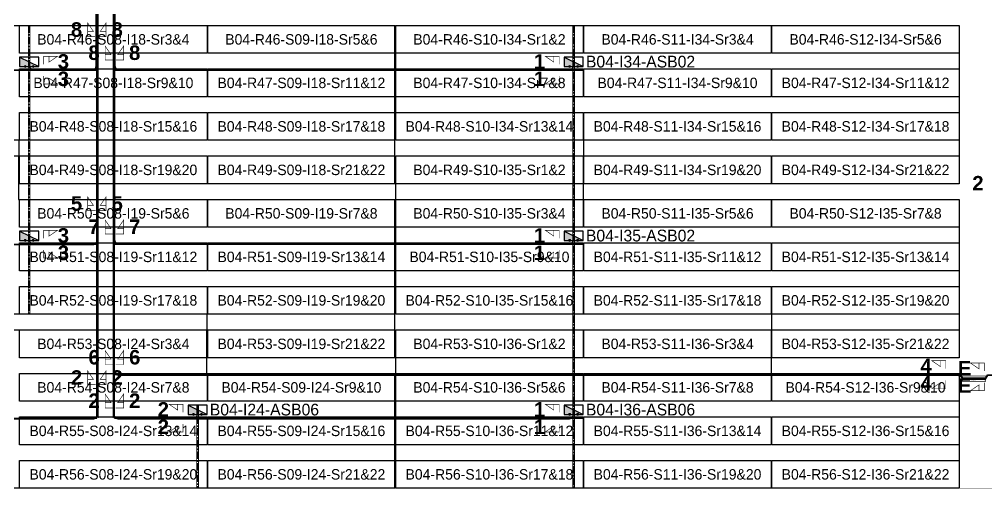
# Model space of a CAD drawing. Header units: metres. Extents: x 531739 to 532412, y 2675629 to 2676062.
# Drawn here: x 531985.8 to 532152.4, y 2675636.7 to 2675717.6 of the extents above; entities that cross this region are included whole.
import ezdxf
from ezdxf.enums import TextEntityAlignment as Align

# ---------------------------------------------------------------- set-up
doc = ezdxf.new("R2010")
doc.units = ezdxf.units.M
doc.linetypes.add('CENTER', pattern=[2, 1.25, -0.25, 0.25, -0.25])
for name, color, linetype in [('300mm Hume Pipe', 74, 'Continuous'), ('DC Trench BL-04', 40, 'Continuous'), ('E-Inverter Grouping', 2, 'Continuous'), ('Excavation', 7, 'Continuous'), ('Inverter Block-04', 7, 'Continuous'), ('LT Cable(AG) INV to LT Panel BL-04', 2, 'Continuous'), ('Messenger Wire Block-04 (Master Path)', 30, 'Continuous'), ('Messenger Wire Block-04 (MW Path)', 191, 'Continuous'), ('Messenger Wire Exc Link', 7, 'Continuous'), ('MMS Table Block-04', 8, 'Continuous'), ('Plan Line - DC BL-04', 40, 'Continuous'), ('Section Marking BL-04', 2, 'Continuous'), ('Trench (AC)-BL04', 14, 'Continuous')]:
    doc.layers.add(name, color=color, linetype=linetype)
doc.layers.add('Boundary-12.5 MW Block', color=6, linetype='Continuous', lineweight=9)
doc.layers.add('PILE', color=1, linetype='Continuous', lineweight=15)
doc.styles.add('BoldTextStyle', font='arialbd.ttf')
doc.styles.get("Standard").update_dxf_attribs({"font": 'Adani Regular.ttf'})

# ---------------------------------------------------------------- blocks, each defined once
blk = doc.blocks.new('MMS Table (32.292 x 4.788)')
at = {"color": 0}
blk.add_lwpolyline([(0, -0.002), (0, 4.786), (32.292, 4.786), (32.292, -0.002)], close=True, dxfattribs=at)
at = {"color": 7}
blk.add_attdef('ID1', text='', height=1.8, dxfattribs=at).set_placement((16.146, 2.392), align=Align.MIDDLE_CENTER)
blk = doc.blocks.new('Inverter Block')
h = blk.add_hatch(color=0)
h.dxf.hatch_style = 1
h.paths.add_polyline_path([(-1.46, 2.27), (-1.46, 0.85), (1.46, 0.85)])
at = {"color": 0}
blk.add_lwpolyline([(1.46, 2.27), (-1.46, 2.27), (-1.46, 0.85), (1.46, 0.85)], close=True, dxfattribs=at)
blk.add_lwpolyline([(-1.46, 2.27), (1.46, 0.85)], dxfattribs=at)
at = {"layer": 'PILE'}
for centre in [(-0.61, 0.85), (0.61, 0.85)]:
    blk.add_circle(centre, 0.156, dxfattribs=at)
at = {"color": 7}
blk.add_attdef('ID', (-1.46, 3.01), '', height=1.8, dxfattribs=at)

msp = doc.modelspace()

# ---------------------------------------------------------------- hatches: boundary and pattern name
at = {"layer": '300mm Hume Pipe'}
h = msp.add_hatch(dxfattribs=at)
h.set_pattern_fill('ANSI37', color=74, angle=90)
h.set_pattern_definition([(135, (3207499.91194, 2144680.4852), (-0.0883883476483, -0.0883883476483), []), (225, (3207499.91194, 2144680.4852), (0.0883883476483, -0.0883883476483), [])])
h.paths.add_polyline_path([(532148.21, 2675655.53), (532148.21, 2675655.83), (532152.16, 2675655.83), (532152.16, 2675655.53)])

# ---------------------------------------------------------------- linework, layer by layer
at = {"layer": '300mm Hume Pipe', "color": 74}
msp.add_lwpolyline([(532148.21, 2675655.53), (532148.21, 2675655.83), (532152.16, 2675655.83), (532152.16, 2675655.53)], close=True, dxfattribs=at)
at = {"layer": 'Boundary-12.5 MW Block', "const_width": 0.05}
msp.add_lwpolyline([(532217.38, 2675636.79), (531759.1, 2675636.79), (531759.1, 2675746.58), (531856.27, 2675746.58), (531856.27, 2675906.79), (531836.18, 2675906.79), (531836.18, 2675921.79), (531803.79, 2675921.79), (531803.79, 2675929.29), (531771.4, 2675929.29), (531771.4, 2675936.79), (531739.01, 2675936.79), (531739.01, 2675964.08), (531933.36, 2675964.08), (531933.36, 2675979.08), (531965.75, 2675979.08), (531965.75, 2675994.08), (531998.14, 2675994.08), (531998.14, 2676061.58), (532127.61, 2676061.58), (532127.61, 2675754.08), (532147.7, 2675754.08), (532147.7, 2675731.58), (532217.38, 2675731.58)], dxfattribs=at)
at = {"layer": 'DC Trench BL-04', "color": 40, "const_width": 0.15}
for points in [[(531987.63, 2675716.58), (531987.33, 2675716.58), (531987.33, 2675666.79), (531987.63, 2675666.79)], [(532081.43, 2675716.58), (532081.13, 2675716.58), (532081.13, 2675636.79), (532081.43, 2675636.79)], [(532016.64, 2675651.12), (532016.34, 2675651.12), (532016.34, 2675636.79), (532016.64, 2675636.79)]]:
    msp.add_lwpolyline(points, close=True, dxfattribs=at)
at = {"layer": 'E-Inverter Grouping'}
for points in [[(531985.74, 2675689.29), (531985.74, 2675696.79), (531953.35, 2675696.79), (531953.35, 2675716.58), (532050.42, 2675716.58), (532050.42, 2675689.29)], [(532083.02, 2675689.29), (532083.02, 2675696.79), (532050.62, 2675696.79), (532050.62, 2675716.58), (532147.7, 2675716.58), (532147.7, 2675689.29)], [(532050.42, 2675659.29), (532018.13, 2675659.29), (532018.13, 2675666.79), (531953.35, 2675666.79), (531953.35, 2675694.08), (531985.64, 2675694.08), (531985.64, 2675686.58), (532050.42, 2675686.58)], [(532147.7, 2675659.29), (532115.41, 2675659.29), (532115.41, 2675666.79), (532050.62, 2675666.79), (532050.62, 2675694.08), (532082.92, 2675694.08), (532082.92, 2675686.58), (532147.7, 2675686.58)], [(532018.03, 2675656.58), (532050.42, 2675656.58), (532050.42, 2675636.79), (531953.35, 2675636.79), (531953.35, 2675664.08), (532018.03, 2675664.08)], [(532115.31, 2675656.58), (532147.7, 2675656.58), (532147.7, 2675636.79), (532050.62, 2675636.79), (532050.62, 2675664.08), (532115.31, 2675664.08)]]:
    msp.add_lwpolyline(points, close=True, dxfattribs=at)
at = {"layer": 'Excavation', "color": 2, "const_width": 0.1}
msp.add_lwpolyline([(532148.33, 2675655.68), (532152.26, 2675655.68)], dxfattribs=at)
at = {"layer": 'LT Cable(AG) INV to LT Panel BL-04'}
for points in [[(532011.98, 2675785.26), (532008.29, 2675785.26, -0.099521), (532007.94, 2675785.33), (532006.08, 2675786.11, 0.042157), (532005.93, 2675786.13), (532000.04, 2675786.13, 0.414214), (531999.14, 2675785.23), (531999.14, 2675763.23, 0.021647), (531999.14, 2675763.15), (531999.18, 2675762.66, -0.021647), (531999.19, 2675762.58), (531999.19, 2675709.73, -0.414214), (531998.29, 2675708.83), (531826.42, 2675708.83, -0.414214), (531825.52, 2675709.73), (531825.52, 2675710.23)], [(532011.98, 2675785.19), (532008.28, 2675785.19, -0.099696), (532007.93, 2675785.26), (532006.07, 2675786.04, 0.042157), (532005.92, 2675786.05), (532000.11, 2675786.05, 0.414214), (531999.21, 2675785.15), (531999.21, 2675763.23, 0.021647), (531999.21, 2675763.16), (531999.26, 2675762.66, -0.021647), (531999.26, 2675762.58), (531999.26, 2675679.65, -0.414214), (531998.36, 2675678.75), (531826.42, 2675678.75, -0.414214), (531825.52, 2675679.65), (531825.52, 2675680.23)], [(532009.91, 2675785.14), (532008.27, 2675785.14, -0.099814), (532007.93, 2675785.21), (532006.07, 2675785.99, 0.042157), (532005.92, 2675786), (532000.16, 2675786, 0.414214), (531999.26, 2675785.1), (531999.26, 2675763.24, 0.021647), (531999.26, 2675763.16), (531999.31, 2675762.66, -0.021647), (531999.31, 2675762.58), (531999.31, 2675649.6, -0.414214), (531998.41, 2675648.7), (531826.42, 2675648.7, -0.414214), (531825.52, 2675649.6), (531825.52, 2675650.23)], [(532013.92, 2675785.29), (532008.29, 2675785.29, -0.099462), (532007.95, 2675785.36), (532006.08, 2675786.14, 0.042157), (532005.93, 2675786.15), (532000.01, 2675786.15, 0.414214), (531999.11, 2675785.25), (531999.11, 2675763.23, 0.021647), (531999.11, 2675763.15), (531999.16, 2675762.65, -0.021647), (531999.16, 2675762.58), (531999.16, 2675709.75, -0.414214), (531998.26, 2675708.85), (531923.59, 2675708.85, -0.414214), (531922.69, 2675709.75), (531922.69, 2675710.23)], [(532011.98, 2675785.21), (532008.28, 2675785.21, -0.099638), (532007.94, 2675785.28), (532006.08, 2675786.06, 0.042157), (532005.93, 2675786.08), (532000.09, 2675786.08, 0.414214), (531999.19, 2675785.18), (531999.19, 2675763.23, 0.021647), (531999.19, 2675763.16), (531999.23, 2675762.66, -0.021647), (531999.24, 2675762.58), (531999.24, 2675679.68, -0.414214), (531998.34, 2675678.78), (531923.59, 2675678.78, -0.414214), (531922.69, 2675679.68), (531922.69, 2675680.23)], [(532009.91, 2675785.16), (532008.28, 2675785.16, -0.099755), (532007.93, 2675785.23), (532006.07, 2675786.01, 0.042157), (532005.92, 2675786.03), (532000.14, 2675786.03, 0.414214), (531999.24, 2675785.13), (531999.24, 2675763.24, 0.021647), (531999.24, 2675763.16), (531999.28, 2675762.66, -0.021647), (531999.29, 2675762.58), (531999.29, 2675649.63, -0.414214), (531998.39, 2675648.73), (531923.59, 2675648.73, -0.414214), (531922.69, 2675649.63), (531922.69, 2675650.23)], [(532013.92, 2675785.31), (532008.3, 2675785.31, -0.099404), (532007.95, 2675785.38), (532006.09, 2675786.16, 0.042157), (532005.93, 2675786.18), (531999.99, 2675786.18, 0.414214), (531999.09, 2675785.28), (531999.09, 2675763.23, 0.021647), (531999.09, 2675763.15), (531999.13, 2675762.65, -0.021647), (531999.14, 2675762.58), (531999.14, 2675709.78, -0.414214), (531998.24, 2675708.88), (531988.38, 2675708.88, -0.414214), (531987.48, 2675709.78), (531987.48, 2675710.23)], [(532011.98, 2675785.24), (532008.29, 2675785.24, -0.099579), (532007.94, 2675785.31), (532006.08, 2675786.09, 0.042157), (532005.93, 2675786.1), (532000.06, 2675786.1, 0.414214), (531999.16, 2675785.2), (531999.16, 2675763.23, 0.021647), (531999.16, 2675763.15), (531999.21, 2675762.66, -0.021647), (531999.21, 2675762.58), (531999.21, 2675679.7, -0.414214), (531998.31, 2675678.8), (531988.38, 2675678.8, -0.414214), (531987.48, 2675679.7), (531987.48, 2675680.23)], [(532009.91, 2675785.11), (532008.25, 2675785.11, 0.078431), (532007.97, 2675785.07), (532006.12, 2675784.47, -0.078431), (532005.84, 2675784.43), (532002.69, 2675784.43, 0.414214), (532001.79, 2675783.53), (532001.79, 2675763.33, 0.093355), (532001.85, 2675763), (532001.95, 2675762.74, -0.093355), (532002.01, 2675762.42), (532002.01, 2675649.63, 0.414214), (532002.91, 2675648.73), (532080.38, 2675648.73, 0.414214), (532081.28, 2675649.63), (532081.28, 2675650.23)], [(532009.91, 2675785.09), (532008.25, 2675785.09, 0.078431), (532007.98, 2675785.04), (532006.13, 2675784.44, -0.078431), (532005.85, 2675784.4), (532002.71, 2675784.4, 0.414214), (532001.81, 2675783.5), (532001.81, 2675763.34, 0.093355), (532001.87, 2675763.01), (532001.97, 2675762.75, -0.093355), (532002.04, 2675762.42), (532002.04, 2675649.65, 0.414214), (532002.94, 2675648.75), (532015.59, 2675648.75, 0.414214), (532016.49, 2675649.65), (532016.49, 2675650.23)]]:
    msp.add_lwpolyline(points, format="xyb", dxfattribs=at)
at = {"layer": 'LT Cable(AG) INV to LT Panel BL-04', "color": 5}
for points in [[(532008.89, 2675784.77), (532007.36, 2675784.77, 0.078431), (532007.09, 2675784.73), (532006.13, 2675784.42, -0.078431), (532005.85, 2675784.38), (532002.74, 2675784.38, 0.414214), (532001.84, 2675783.48), (532001.84, 2675763.34, 0.093355), (532001.9, 2675763.01), (532002, 2675762.75, -0.093355), (532002.06, 2675762.43), (532002.06, 2675657.18, 0.414214), (532002.96, 2675656.28), (532147.33, 2675656.28, -0.258149), (532148.1, 2675655.86), (532148.27, 2675655.58), (532151.74, 2675655.58, 0.293517), (532152.56, 2675656.1), (532152.64, 2675656.28), (532376.8, 2675656.28, 0.414214), (532377.7, 2675657.18), (532377.7, 2675657.73)], [(532008.89, 2675784.75), (532007.37, 2675784.75, 0.078431), (532007.09, 2675784.7), (532006.13, 2675784.39, -0.078431), (532005.86, 2675784.35), (532002.76, 2675784.35, 0.414214), (532001.86, 2675783.45), (532001.86, 2675763.35, 0.093355), (532001.92, 2675763.02), (532002.02, 2675762.76, -0.093355), (532002.09, 2675762.43), (532002.09, 2675657.2, 0.414214), (532002.99, 2675656.3), (532147.35, 2675656.3, -0.258149), (532148.11, 2675655.88), (532148.29, 2675655.6), (532151.73, 2675655.6, 0.293517), (532152.55, 2675656.13), (532152.63, 2675656.3), (532344.41, 2675656.3, 0.414214), (532345.31, 2675657.2), (532345.31, 2675657.73)], [(532008.89, 2675784.72), (532007.37, 2675784.72, 0.078431), (532007.1, 2675784.68), (532006.14, 2675784.37, -0.078431), (532005.86, 2675784.33), (532002.79, 2675784.33, 0.414214), (532001.89, 2675783.43), (532001.89, 2675763.35, 0.093355), (532001.95, 2675763.02), (532002.05, 2675762.76, -0.093355), (532002.11, 2675762.44), (532002.11, 2675657.23, 0.414214), (532003.01, 2675656.33), (532147.36, 2675656.33, -0.258149), (532148.12, 2675655.91), (532148.3, 2675655.63), (532151.71, 2675655.63, 0.293517), (532152.53, 2675656.15), (532152.61, 2675656.33), (532247.24, 2675656.33, 0.414214), (532248.14, 2675657.23), (532248.14, 2675657.73)], [(532008.89, 2675784.7), (532007.38, 2675784.7, 0.078431), (532007.1, 2675784.65), (532006.14, 2675784.34, -0.078431), (532005.86, 2675784.3), (532002.81, 2675784.3, 0.414214), (532001.91, 2675783.4), (532001.91, 2675763.36, 0.093355), (532001.97, 2675763.03), (532002.07, 2675762.77, -0.093355), (532002.14, 2675762.44), (532002.14, 2675657.25, 0.414214), (532003.04, 2675656.35), (532147.37, 2675656.35, -0.258149), (532148.14, 2675655.93), (532148.31, 2675655.65), (532151.7, 2675655.65, 0.293517), (532152.51, 2675656.18), (532152.6, 2675656.35), (532182.45, 2675656.35, 0.414214), (532183.35, 2675657.25), (532183.35, 2675657.73)], [(532010.88, 2675784.67), (532007.38, 2675784.67, 0.078431), (532007.1, 2675784.63), (532006.15, 2675784.32, -0.078431), (532005.87, 2675784.28), (532002.84, 2675784.28, 0.414214), (532001.94, 2675783.38), (532001.94, 2675763.36, 0.093355), (532002, 2675763.03), (532002.1, 2675762.77, -0.093355), (532002.16, 2675762.44), (532002.16, 2675679.78, 0.414214), (532003.06, 2675678.88), (532080.38, 2675678.88, 0.414214), (532081.28, 2675679.78), (532081.28, 2675680.23)], [(532010.88, 2675784.65), (532007.38, 2675784.65, 0.078431), (532007.11, 2675784.6), (532006.15, 2675784.29, -0.078431), (532005.87, 2675784.25), (532002.86, 2675784.25, 0.414214), (532001.96, 2675783.35), (532001.96, 2675763.36, 0.093355), (532002.02, 2675763.04), (532002.12, 2675762.78, -0.093355), (532002.19, 2675762.45), (532002.19, 2675709.8, 0.414214), (532003.09, 2675708.9), (532080.38, 2675708.9, 0.414214), (532081.28, 2675709.8), (532081.28, 2675710.23)]]:
    msp.add_lwpolyline(points, format="xyb", dxfattribs=at)
at = {"layer": 'Messenger Wire Block-04 (Master Path)'}
for points in [[(531999.14, 2675648.88), (531999.14, 2675762.61)], [(532002.16, 2675648.88), (532002.16, 2675762.61)], [(531823.88, 2675708.88), (531999.14, 2675708.88)], [(532002.16, 2675708.88), (532082.92, 2675708.88)], [(531823.88, 2675678.88), (531999.14, 2675678.88)], [(532002.16, 2675678.88), (532082.92, 2675678.88)], [(532002.16, 2675656.38), (532147.89, 2675656.38)], [(531823.88, 2675648.88), (531999.14, 2675648.88)], [(532002.16, 2675648.88), (532082.92, 2675648.88)]]:
    msp.add_lwpolyline(points, dxfattribs=at)
at = {"layer": 'Messenger Wire Block-04 (MW Path)', "const_width": 0.1}
for points in [[(531998.89, 2675708.88), (531998.89, 2675762.61)], [(531999.39, 2675648.88), (531999.39, 2675762.61)], [(532001.91, 2675648.88), (532001.91, 2675762.61)], [(532002.41, 2675708.88), (532002.41, 2675762.61)], [(531823.88, 2675708.88), (531999.14, 2675708.88)], [(532002.16, 2675708.88), (532082.92, 2675708.88)], [(531823.88, 2675678.88), (531999.14, 2675678.88)], [(532002.16, 2675678.88), (532082.92, 2675678.88)], [(532002.16, 2675656.38), (532147.89, 2675656.38)], [(531823.88, 2675648.88), (531999.14, 2675648.88)], [(532002.16, 2675648.88), (532082.92, 2675648.88)]]:
    msp.add_lwpolyline(points, dxfattribs=at)
at = {"layer": 'Messenger Wire Exc Link'}
for points in [[(532147.89, 2675656.38), (532148.33, 2675655.68)], [(532152.26, 2675655.68), (532152.58, 2675656.38)]]:
    msp.add_lwpolyline(points, dxfattribs=at)
at = {"layer": 'Plan Line - DC BL-04', "color": 6, "linetype": 'CENTER'}
for points in [[(531987.48, 2675716.58), (531987.48, 2675666.79)], [(532081.28, 2675716.58), (532081.28, 2675636.79)], [(532016.49, 2675651.12), (532016.49, 2675636.79)]]:
    msp.add_lwpolyline(points, dxfattribs=at)
at = {"layer": 'Section Marking BL-04', "color": 94, "lineweight": 35, "true_color": 0x00a500, "const_width": 0.1}
for points in [[(531998.94, 2675714.63), (531997.55, 2675714.63), (531997.55, 2675717.03), (531998.56, 2675715.55), (531997.55, 2675715.55)], [(531999.34, 2675714.63), (532000.73, 2675714.63), (532000.73, 2675717.03), (531999.72, 2675715.55), (532000.73, 2675715.55)], [(532001.96, 2675710.63), (532000.57, 2675710.63), (532000.57, 2675713.03), (532001.58, 2675711.55), (532000.57, 2675711.55)], [(532002.36, 2675710.63), (532003.75, 2675710.63), (532003.75, 2675713.03), (532002.74, 2675711.55), (532003.75, 2675711.55)], [(531989.98, 2675709.88), (531989.98, 2675711.27), (531992.38, 2675711.27), (531990.9, 2675710.26), (531990.9, 2675711.27)], [(532078.78, 2675709.88), (532078.78, 2675711.27), (532076.38, 2675711.27), (532077.86, 2675710.26), (532077.86, 2675711.27)], [(531989.98, 2675707.88), (531989.98, 2675706.49), (531992.38, 2675706.49), (531990.9, 2675707.5), (531990.9, 2675706.49)], [(532078.78, 2675707.88), (532078.78, 2675706.49), (532076.38, 2675706.49), (532077.86, 2675707.5), (532077.86, 2675706.49)], [(531998.94, 2675684.63), (531997.55, 2675684.63), (531997.55, 2675687.03), (531998.56, 2675685.55), (531997.55, 2675685.55)], [(531999.34, 2675684.63), (532000.73, 2675684.63), (532000.73, 2675687.03), (531999.72, 2675685.55), (532000.73, 2675685.55)], [(532001.96, 2675680.63), (532000.57, 2675680.63), (532000.57, 2675683.03), (532001.58, 2675681.55), (532000.57, 2675681.55)], [(532002.36, 2675680.63), (532003.75, 2675680.63), (532003.75, 2675683.03), (532002.74, 2675681.55), (532003.75, 2675681.55)], [(531989.98, 2675679.88), (531989.98, 2675681.27), (531992.38, 2675681.27), (531990.9, 2675680.26), (531990.9, 2675681.27)], [(532078.78, 2675679.88), (532078.78, 2675681.27), (532076.38, 2675681.27), (532077.86, 2675680.26), (532077.86, 2675681.27)], [(531989.98, 2675677.88), (531989.98, 2675676.49), (531992.38, 2675676.49), (531990.9, 2675677.5), (531990.9, 2675676.49)], [(532078.78, 2675677.88), (532078.78, 2675676.49), (532076.38, 2675676.49), (532077.86, 2675677.5), (532077.86, 2675676.49)], [(532001.96, 2675658.13), (532000.57, 2675658.13), (532000.57, 2675660.53), (532001.58, 2675659.05), (532000.57, 2675659.05)], [(532002.36, 2675658.13), (532003.75, 2675658.13), (532003.75, 2675660.53), (532002.74, 2675659.05), (532003.75, 2675659.05)], [(532145.39, 2675657.38), (532145.39, 2675658.77), (532142.99, 2675658.77), (532144.47, 2675657.76), (532144.47, 2675658.77)], [(532152.02, 2675656.99), (532152.02, 2675658.38), (532149.62, 2675658.38), (532151.1, 2675657.37), (532151.1, 2675658.38)], [(531998.94, 2675654.63), (531997.55, 2675654.63), (531997.55, 2675657.03), (531998.56, 2675655.55), (531997.55, 2675655.55)], [(531999.34, 2675654.63), (532000.73, 2675654.63), (532000.73, 2675657.03), (531999.72, 2675655.55), (532000.73, 2675655.55)], [(532145.39, 2675655.38), (532145.39, 2675653.99), (532142.99, 2675653.99), (532144.47, 2675655), (532144.47, 2675653.99)], [(532152.02, 2675654.99), (532152.02, 2675653.6), (532149.62, 2675653.6), (532151.1, 2675654.61), (532151.1, 2675653.6)], [(532001.96, 2675650.63), (532000.57, 2675650.63), (532000.57, 2675653.03), (532001.58, 2675651.55), (532000.57, 2675651.55)], [(532002.36, 2675650.63), (532003.75, 2675650.63), (532003.75, 2675653.03), (532002.74, 2675651.55), (532003.75, 2675651.55)], [(532013.99, 2675649.88), (532013.99, 2675651.27), (532011.59, 2675651.27), (532013.07, 2675650.26), (532013.07, 2675651.27)], [(532078.78, 2675649.88), (532078.78, 2675651.27), (532076.38, 2675651.27), (532077.86, 2675650.26), (532077.86, 2675651.27)], [(532013.99, 2675647.88), (532013.99, 2675646.49), (532011.59, 2675646.49), (532013.07, 2675647.5), (532013.07, 2675646.49)], [(532078.78, 2675647.88), (532078.78, 2675646.49), (532076.38, 2675646.49), (532077.86, 2675647.5), (532077.86, 2675646.49)]]:
    msp.add_lwpolyline(points, dxfattribs=at)
at = {"layer": 'Trench (AC)-BL04', "const_width": 0.1}
msp.add_lwpolyline([(532148.21, 2675656.13), (532152.26, 2675656.13), (532152.26, 2675655.23), (532148.21, 2675655.23)], close=True, dxfattribs=at)

# ---------------------------------------------------------------- block references
at = {"layer": 'Inverter Block-04'}
ref = msp.add_blockref('Inverter Block', (531987.48, 2675708.57), dxfattribs=dict(at, xscale=1.124999999976148, yscale=1.124999999976148, zscale=1.124999999976148))
ref.add_attrib('ID', 'B04-I18-ASB04', (531964.89, 2675709.41), dxfattribs={"layer": '0', "color": 7, "height": 2.025})
ref = msp.add_blockref('Inverter Block', (532081.28, 2675708.57), dxfattribs=dict(at, xscale=1.124999999976148, yscale=1.124999999976148, zscale=1.124999999976148))
ref.add_attrib('ID', 'B04-I34-ASB02', (532083.39, 2675709.34), dxfattribs={"layer": '0', "color": 7, "height": 2.025})
ref = msp.add_blockref('Inverter Block', (531987.48, 2675678.57), dxfattribs=dict(at, xscale=1.124999999976148, yscale=1.124999999976148, zscale=1.124999999976148))
ref.add_attrib('ID', 'B04-I19-ASB05', (531964.89, 2675679.41), dxfattribs={"layer": '0', "color": 7, "height": 2.025})
ref = msp.add_blockref('Inverter Block', (532081.28, 2675678.57), dxfattribs=dict(at, xscale=1.124999999976148, yscale=1.124999999976148, zscale=1.124999999976148))
ref.add_attrib('ID', 'B04-I35-ASB02', (532083.39, 2675679.34), dxfattribs={"layer": '0', "color": 7, "height": 2.025})
ref = msp.add_blockref('Inverter Block', (532016.49, 2675648.57), dxfattribs=dict(at, xscale=1.124999999976148, yscale=1.124999999976148, zscale=1.124999999976148))
ref.add_attrib('ID', 'B04-I24-ASB06', (532018.6, 2675649.34), dxfattribs={"layer": '0', "color": 7, "height": 2.025})
ref = msp.add_blockref('Inverter Block', (532081.28, 2675648.57), dxfattribs=dict(at, xscale=1.124999999976148, yscale=1.124999999976148, zscale=1.124999999976148))
ref.add_attrib('ID', 'B04-I36-ASB06', (532083.39, 2675649.34), dxfattribs={"layer": '0', "color": 7, "height": 2.025})
at = {"layer": 'MMS Table Block-04'}
for p, values in [((531985.84, 2675711.79), {'ID1': 'B04-R46-S08-I18-Sr3&4'}), ((532018.23, 2675711.79), {'ID1': 'B04-R46-S09-I18-Sr5&6'}), ((532050.62, 2675711.79), {'ID1': 'B04-R46-S10-I34-Sr1&2'}), ((532083.02, 2675711.79), {'ID1': 'B04-R46-S11-I34-Sr3&4'}), ((532115.41, 2675711.79), {'ID1': 'B04-R46-S12-I34-Sr5&6'}), ((531985.84, 2675704.29), {'ID1': 'B04-R47-S08-I18-Sr9&10'}), ((532018.23, 2675704.29), {'ID1': 'B04-R47-S09-I18-Sr11&12'}), ((532050.62, 2675704.29), {'ID1': 'B04-R47-S10-I34-Sr7&8'}), ((532083.02, 2675704.29), {'ID1': 'B04-R47-S11-I34-Sr9&10'}), ((532115.41, 2675704.29), {'ID1': 'B04-R47-S12-I34-Sr11&12'}), ((531985.84, 2675696.79), {'ID1': 'B04-R48-S08-I18-Sr15&16'}), ((532018.23, 2675696.79), {'ID1': 'B04-R48-S09-I18-Sr17&18'}), ((532050.62, 2675696.79), {'ID1': 'B04-R48-S10-I34-Sr13&14'}), ((532083.02, 2675696.79), {'ID1': 'B04-R48-S11-I34-Sr15&16'}), ((532115.41, 2675696.79), {'ID1': 'B04-R48-S12-I34-Sr17&18'}), ((531985.84, 2675689.29), {'ID1': 'B04-R49-S08-I18-Sr19&20'}), ((532018.23, 2675689.29), {'ID1': 'B04-R49-S09-I18-Sr21&22'}), ((532050.62, 2675689.29), {'ID1': 'B04-R49-S10-I35-Sr1&2'}), ((532083.02, 2675689.29), {'ID1': 'B04-R49-S11-I34-Sr19&20'}), ((532115.41, 2675689.29), {'ID1': 'B04-R49-S12-I34-Sr21&22'}), ((531985.84, 2675681.79), {'ID1': 'B04-R50-S08-I19-Sr5&6'}), ((532018.23, 2675681.79), {'ID1': 'B04-R50-S09-I19-Sr7&8'}), ((532050.62, 2675681.79), {'ID1': 'B04-R50-S10-I35-Sr3&4'}), ((532083.02, 2675681.79), {'ID1': 'B04-R50-S11-I35-Sr5&6'}), ((532115.41, 2675681.79), {'ID1': 'B04-R50-S12-I35-Sr7&8'}), ((531985.84, 2675674.29), {'ID1': 'B04-R51-S08-I19-Sr11&12'}), ((532018.23, 2675674.29), {'ID1': 'B04-R51-S09-I19-Sr13&14'}), ((532050.62, 2675674.29), {'ID1': 'B04-R51-S10-I35-Sr9&10'}), ((532083.02, 2675674.29), {'ID1': 'B04-R51-S11-I35-Sr11&12'}), ((532115.41, 2675674.29), {'ID1': 'B04-R51-S12-I35-Sr13&14'}), ((531985.84, 2675666.79), {'ID1': 'B04-R52-S08-I19-Sr17&18'}), ((532018.23, 2675666.79), {'ID1': 'B04-R52-S09-I19-Sr19&20'}), ((532050.62, 2675666.79), {'ID1': 'B04-R52-S10-I35-Sr15&16'}), ((532083.02, 2675666.79), {'ID1': 'B04-R52-S11-I35-Sr17&18'}), ((532115.41, 2675666.79), {'ID1': 'B04-R52-S12-I35-Sr19&20'}), ((531985.84, 2675659.29), {'ID1': 'B04-R53-S08-I24-Sr3&4'}), ((532018.23, 2675659.29), {'ID1': 'B04-R53-S09-I19-Sr21&22'}), ((532050.62, 2675659.29), {'ID1': 'B04-R53-S10-I36-Sr1&2'}), ((532083.02, 2675659.29), {'ID1': 'B04-R53-S11-I36-Sr3&4'}), ((532115.41, 2675659.29), {'ID1': 'B04-R53-S12-I35-Sr21&22'}), ((531985.84, 2675651.79), {'ID1': 'B04-R54-S08-I24-Sr7&8'}), ((532018.23, 2675651.79), {'ID1': 'B04-R54-S09-I24-Sr9&10'}), ((532050.62, 2675651.79), {'ID1': 'B04-R54-S10-I36-Sr5&6'}), ((532083.02, 2675651.79), {'ID1': 'B04-R54-S11-I36-Sr7&8'}), ((532115.41, 2675651.79), {'ID1': 'B04-R54-S12-I36-Sr9&10'}), ((531985.84, 2675644.29), {'ID1': 'B04-R55-S08-I24-Sr13&14'}), ((532018.23, 2675644.29), {'ID1': 'B04-R55-S09-I24-Sr15&16'}), ((532050.62, 2675644.29), {'ID1': 'B04-R55-S10-I36-Sr11&12'}), ((532083.02, 2675644.29), {'ID1': 'B04-R55-S11-I36-Sr13&14'}), ((532115.41, 2675644.29), {'ID1': 'B04-R55-S12-I36-Sr15&16'}), ((531985.84, 2675636.79), {'ID1': 'B04-R56-S08-I24-Sr19&20'}), ((532018.23, 2675636.79), {'ID1': 'B04-R56-S09-I24-Sr21&22'}), ((532050.62, 2675636.79), {'ID1': 'B04-R56-S10-I36-Sr17&18'}), ((532083.02, 2675636.79), {'ID1': 'B04-R56-S11-I36-Sr19&20'}), ((532115.41, 2675636.79), {'ID1': 'B04-R56-S12-I36-Sr21&22'})]:
    msp.add_blockref('MMS Table (32.292 x 4.788)', p, dxfattribs=at).add_auto_attribs(values)

# ---------------------------------------------------------------- texts
at = {"layer": 'Section Marking BL-04', "color": 94, "true_color": 0x00a500, "style": 'BoldTextStyle'}
for s, p in [('8', (531995.64, 2675715.88)), ('8', (532002.64, 2675715.88)), ('8', (531998.66, 2675711.88)), ('8', (532005.66, 2675711.88)), ('3', (531993.38, 2675710.38)), ('1', (532075.38, 2675710.38)), ('3', (531993.38, 2675707.38)), ('1', (532075.38, 2675707.38)), ('2', (532150.92, 2675689.38)), ('5', (531995.64, 2675685.88)), ('5', (532002.64, 2675685.88)), ('7', (531998.66, 2675681.88)), ('7', (532005.66, 2675681.88)), ('3', (531993.38, 2675680.38)), ('1', (532075.38, 2675680.38)), ('3', (531993.38, 2675677.38)), ('1', (532075.38, 2675677.38)), ('6', (531998.66, 2675659.38)), ('6', (532005.66, 2675659.38)), ('4', (532141.99, 2675657.88)), ('E', (532148.62, 2675657.49)), ('2', (531995.64, 2675655.88)), ('2', (532002.64, 2675655.88)), ('4', (532141.99, 2675654.88)), ('E', (532148.62, 2675654.49)), ('2', (531998.66, 2675651.88)), ('2', (532005.66, 2675651.88)), ('2', (532010.59, 2675650.38)), ('1', (532075.38, 2675650.38)), ('2', (532010.59, 2675647.38)), ('1', (532075.38, 2675647.38))]:
    msp.add_text(s, height=2.5, dxfattribs=at).set_placement(p, align=Align.MIDDLE_CENTER)

doc.saveas('drawing.dxf')
